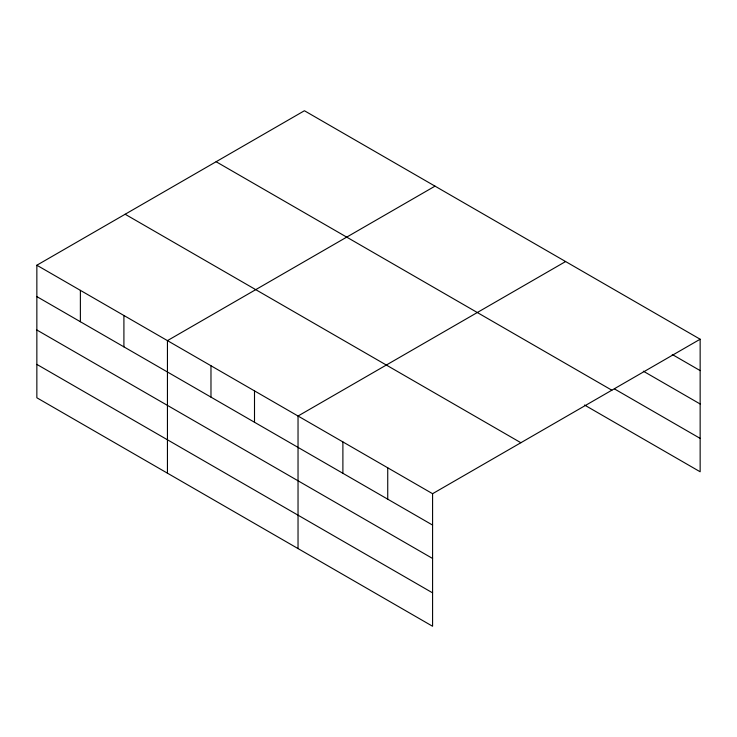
<?xml version="1.0" encoding="UTF-8"?>
<svg xmlns="http://www.w3.org/2000/svg" width="737" height="737" viewBox="0 0 737 737"><rect width="100%" height="100%" fill="white"/><g stroke="black" fill="none" stroke-linecap="round" stroke-linejoin="round"><path stroke-width="1.11" d="M36.85 265.228L432.582 493.698L432.582 626.257L36.85 397.777L36.85 265.228L304.418 110.743L700.15 339.223L700.15 471.772L584.533 405.028M435.005 186.148L167.446 340.623L167.446 473.172M565.601 261.543L298.034 416.018L298.034 548.568M432.582 493.698L700.15 339.223M672.245 354.488L700.15 370.6M643.337 371.19L700.15 403.987M614.437 388.906L700.15 438.386M216.116 161.725L611.857 390.205M125.143 214.246L520.884 442.725M36.85 296.596L432.582 525.076M36.85 329.992L432.582 558.462M36.85 364.391L432.582 592.861M387.736 467.811L387.736 499.179M342.889 441.914L342.889 473.292M254.505 390.886L254.505 422.264M210.975 365.755L210.975 397.132M123.908 315.491L123.908 346.869M80.379 290.36L80.379 321.728"/></g></svg>
